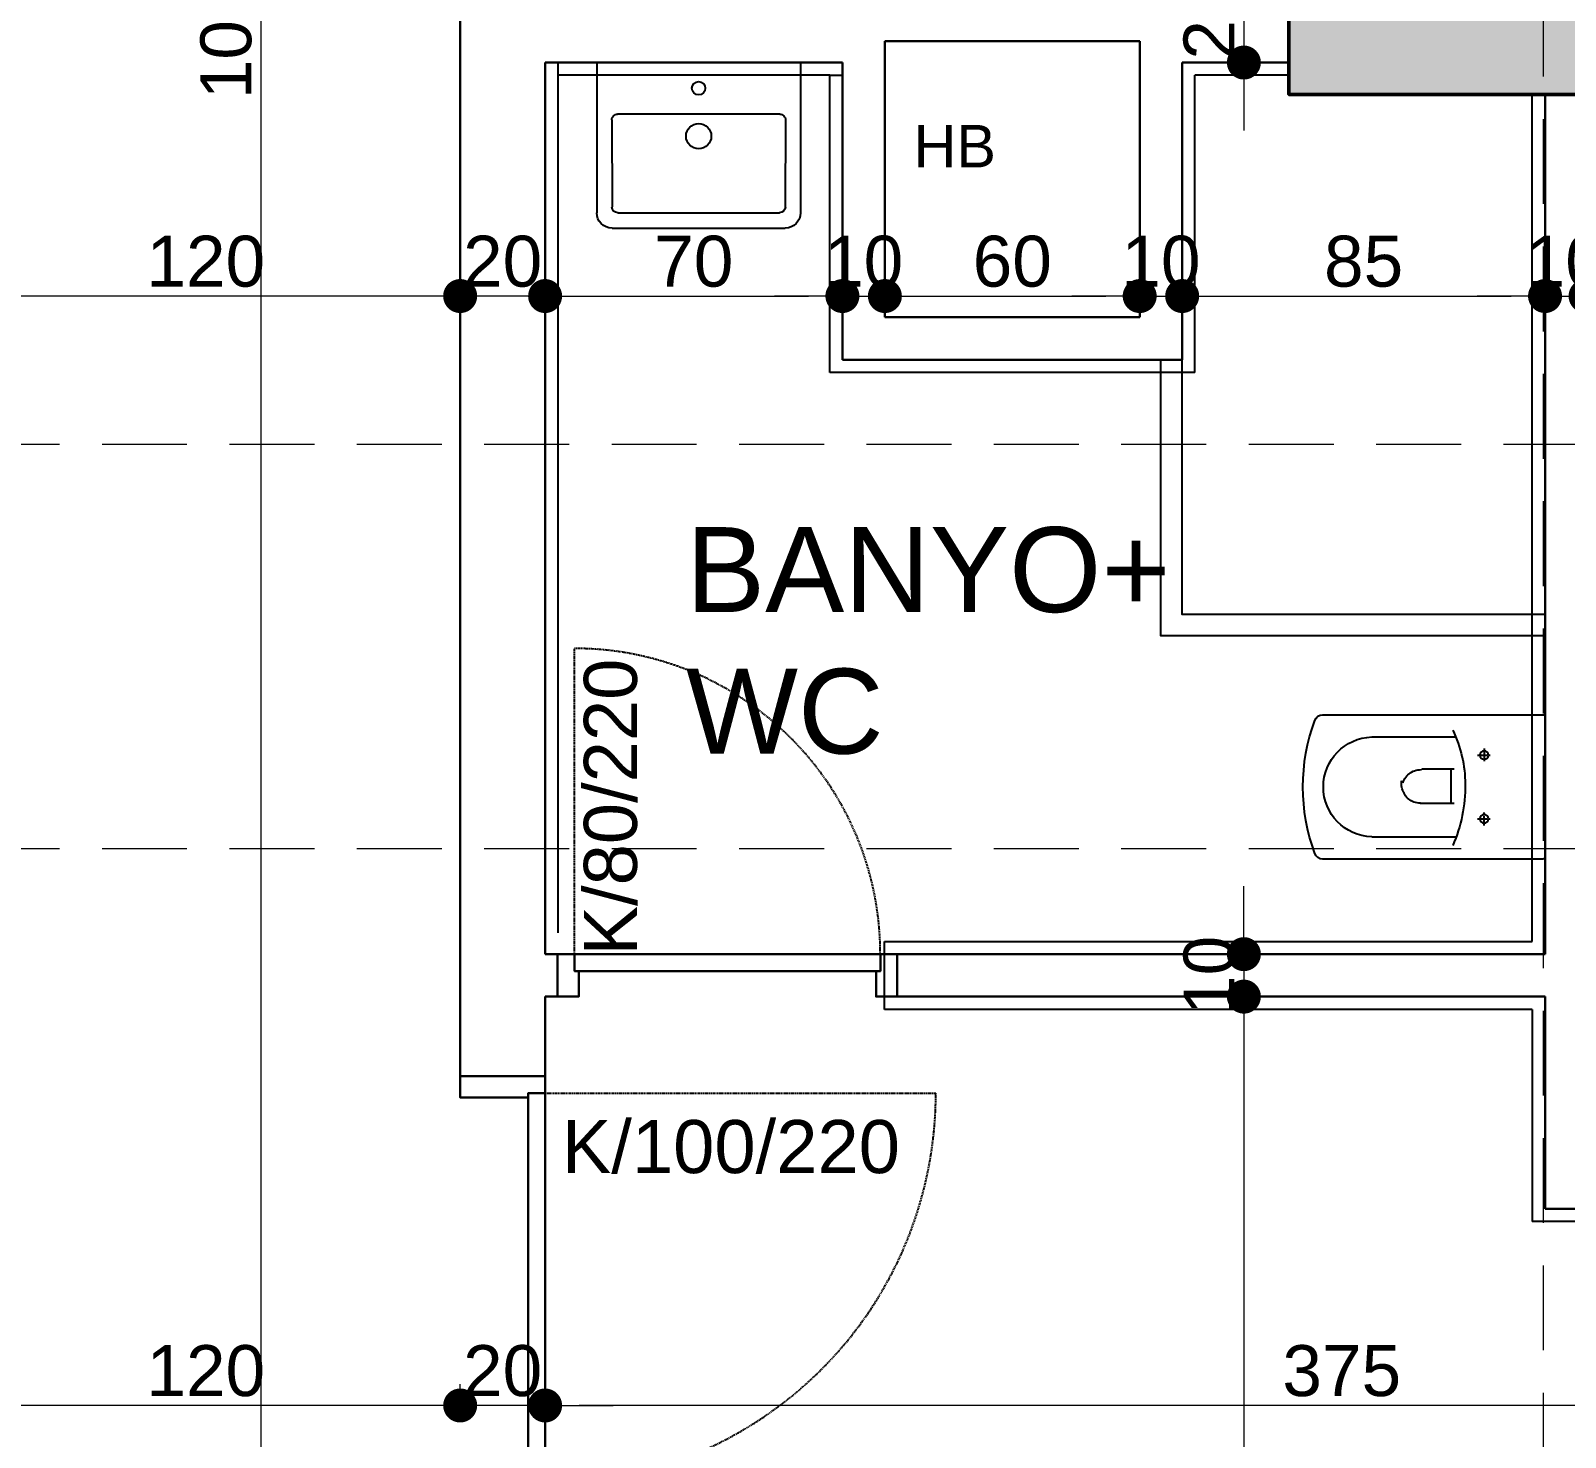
# Model space of a CAD drawing. Header units: millimetres. Extents: x 38129 to 72024, y -56282 to 16512.
# Drawn here: x 49102.9 to 49464.2, y -44474.2 to -44142.9 of the extents above; entities that cross this region are included whole.
import ezdxf

# ---------------------------------------------------------------- set-up
doc = ezdxf.new("R2010")
doc.units = ezdxf.units.MM
doc.linetypes.add('CENTER2', pattern=[1.125, 0.75, -0.125, 0.125, -0.125])
doc.linetypes.add('HIDDEN', pattern=[0.375, 0.25, -0.125])
for name, color, linetype, lineweight in [('AKS', 55, 'HIDDEN', 0), ('COLUMN4', 3, 'Continuous', 50), ('DIŞÖLÇÜ', 37, 'Continuous', 0), ('DOGRAMA', 130, 'Continuous', 13), ('DUVAR', 255, 'Continuous', 30), ('KAPI', 4, 'Continuous', 30), ('mahal', 7, 'Continuous', 5), ('pencere+KAPI', 1, 'Continuous', 0), ('TARAMA', 252, 'Continuous', 0), ('ölçü İÇ', 31, 'Continuous', 0)]:
    doc.layers.add(name, color=color, linetype=linetype, lineweight=lineweight)
for name, color, linetype in [('HIDDEN', 1, 'HIDDEN'), ('sıva', 41, 'Continuous'), ('tefriş', 42, 'Continuous')]:
    doc.layers.add(name, color=color, linetype=linetype)
doc.layers.add('TEFRIS', color=7, linetype='Continuous', lineweight=20, true_color=0x6a6a6a)
doc.styles.add('icdisolcu_yazi', font='arial.ttf')
doc.styles.get("Standard").update_dxf_attribs({"font": 'arial.ttf'})
doc.styles.add('style1', font='arial.ttf')
doc.dimstyles.new('İç Ölçü', dxfattribs={"dimtxt": 12, "dimasz": 8, "dimexe": 5, "dimexo": 0, "dimgap": 2, "dimtad": 1, "dimdec": 0, "dimzin": 12, "dimdsep": 46, "dimtxsty": 'icdisolcu_yazi', "dimblk": 'DOT', "dimcen": 8, "dimdle": 5, "dimclrd": 256, "dimclre": 256, "dimclrt": 7, "dimadec": 0, "dimazin": 3, "dimtfac": 1, "dimtdec": 0, "dimtix": 1, "dimtmove": 2, "dimatfit": 3, "dimldrblk": 'DOT', "dimfxl": 0, "dimtolj": 1, "dimtzin": 0, "dimlwd": -1, "dimlwe": -1, "dimarcsym": 0})

# ---------------------------------------------------------------- blocks, each defined once
blk = doc.blocks.new('_Dot')
at = {"color": 0, "lineweight": -2}
blk.add_line((-0.5, 0), (-1, 0), dxfattribs=at)
at = {"color": 0, "lineweight": 30, "const_width": 0.5}
blk.add_lwpolyline([(-0.25, 0, 1), (0.25, 0, 1)], format="xyb", close=True, dxfattribs=at)
blk = doc.blocks.new('*D1076')
at = {"layer": 'Defpoints', "color": 0, "lineweight": 120, "transparency": 16777216}
for p in [(49204, -44466.73), (49204, -44466.73), (49224, -44466.73)]:
    blk.add_point(p, dxfattribs=at)
at = {"layer": 'ölçü İÇ', "transparency": 16777216}
for p, q in [((49204, -44466.73), (49204, -44461.73)), ((49224, -44466.73), (49224, -44461.73))]:
    blk.add_line(p, q, dxfattribs=at)
at = {"layer": 'ölçü İÇ', "linetype": 'Continuous', "transparency": 16777216}
for p, q in [((49196, -44466.73), (49188, -44466.73)), ((49224, -44466.73), (49204, -44466.73)), ((49232, -44466.73), (49240, -44466.73))]:
    blk.add_line(p, q, dxfattribs=at)
at = {"layer": 'ölçü İÇ', "transparency": 16777216, "xscale": 8, "yscale": 8, "zscale": 8}
blk.add_blockref('_Dot', (49204, -44466.73), dxfattribs=at)
at = {"layer": 'ölçü İÇ', "transparency": 16777216, "xscale": 8, "yscale": 8, "zscale": 8, "rotation": 180}
blk.add_blockref('_Dot', (49224, -44466.73), dxfattribs=at)
at = {"layer": 'ölçü İÇ', "color": 7, "transparency": 16777216, "insert": (49214, -44458.6), "char_height": 12, "attachment_point": 5, "style": 'icdisolcu_yazi'}
blk.add_mtext('\\A1;20', dxfattribs=at)
blk = doc.blocks.new('*D1077')
at = {"layer": 'Defpoints', "color": 0, "lineweight": 120, "transparency": 16777216}
for p in [(49084.21, -44463.57), (49084.21, -44466.73), (49204, -44466.73)]:
    blk.add_point(p, dxfattribs=at)
at = {"layer": 'ölçü İÇ', "transparency": 16777216}
for p, q in [((49204, -44466.73), (49204, -44461.73)), ((49084.21, -44463.57), (49084.21, -44471.73))]:
    blk.add_line(p, q, dxfattribs=at)
at = {"layer": 'ölçü İÇ', "linetype": 'Continuous', "transparency": 16777216}
blk.add_line((49196, -44466.73), (49092.21, -44466.73), dxfattribs=at)
at = {"layer": 'ölçü İÇ', "transparency": 16777216, "xscale": 8, "yscale": 8, "zscale": 8, "rotation": 180}
blk.add_blockref('_Dot', (49084.21, -44466.73), dxfattribs=at)
at = {"layer": 'ölçü İÇ', "transparency": 16777216, "xscale": 8, "yscale": 8, "zscale": 8}
blk.add_blockref('_Dot', (49204, -44466.73), dxfattribs=at)
at = {"layer": 'ölçü İÇ', "color": 7, "transparency": 16777216, "insert": (49144.1, -44458.6), "char_height": 12, "attachment_point": 5, "style": 'icdisolcu_yazi'}
blk.add_mtext('\\A1;120', dxfattribs=at)
blk = doc.blocks.new('*D1084')
at = {"layer": 'Defpoints', "color": 0, "lineweight": 120, "transparency": 16777216}
for p in [(49204, -44205.43), (49204, -44205.43), (49224, -44205.43)]:
    blk.add_point(p, dxfattribs=at)
at = {"layer": 'ölçü İÇ', "transparency": 16777216}
for p, q in [((49224, -44205.43), (49224, -44200.43)), ((49204, -44205.43), (49204, -44210.43))]:
    blk.add_line(p, q, dxfattribs=at)
at = {"layer": 'ölçü İÇ', "linetype": 'Continuous', "transparency": 16777216}
for p, q in [((49196, -44205.43), (49188, -44205.43)), ((49224, -44205.43), (49204, -44205.43)), ((49232, -44205.43), (49240, -44205.43))]:
    blk.add_line(p, q, dxfattribs=at)
at = {"layer": 'ölçü İÇ', "transparency": 16777216, "xscale": 8, "yscale": 8, "zscale": 8}
blk.add_blockref('_Dot', (49204, -44205.43), dxfattribs=at)
at = {"layer": 'ölçü İÇ', "transparency": 16777216, "xscale": 8, "yscale": 8, "zscale": 8, "rotation": 180}
blk.add_blockref('_Dot', (49224, -44205.43), dxfattribs=at)
at = {"layer": 'ölçü İÇ', "color": 7, "transparency": 16777216, "insert": (49214, -44197.3), "char_height": 12, "attachment_point": 5, "style": 'icdisolcu_yazi'}
blk.add_mtext('\\A1;20', dxfattribs=at)
blk = doc.blocks.new('*D1085')
at = {"layer": 'Defpoints', "color": 0, "lineweight": 120, "transparency": 16777216}
for p in [(49084.2, -44205.43), (49204, -44205.43), (49084.2, -44212.68)]:
    blk.add_point(p, dxfattribs=at)
at = {"layer": 'ölçü İÇ', "transparency": 16777216}
for p, q in [((49084.2, -44210.43), (49084.2, -44200.43)), ((49204, -44205.43), (49204, -44210.43))]:
    blk.add_line(p, q, dxfattribs=at)
at = {"layer": 'ölçü İÇ', "linetype": 'Continuous', "transparency": 16777216}
blk.add_line((49196, -44205.43), (49092.2, -44205.43), dxfattribs=at)
at = {"layer": 'ölçü İÇ', "transparency": 16777216, "xscale": 8, "yscale": 8, "zscale": 8, "rotation": 180}
blk.add_blockref('_Dot', (49084.2, -44205.43), dxfattribs=at)
at = {"layer": 'ölçü İÇ', "transparency": 16777216, "xscale": 8, "yscale": 8, "zscale": 8}
blk.add_blockref('_Dot', (49204, -44205.43), dxfattribs=at)
at = {"layer": 'ölçü İÇ', "color": 7, "transparency": 16777216, "insert": (49144.1, -44197.3), "char_height": 12, "attachment_point": 5, "style": 'icdisolcu_yazi'}
blk.add_mtext('\\A1;120', dxfattribs=at)
blk = doc.blocks.new('*D1157')
at = {"layer": 'Defpoints', "color": 0, "lineweight": 120, "transparency": 16777216}
for p in [(49157.03, -43625.43), (49157.03, -44655.43), (49157.03, -44655.43)]:
    blk.add_point(p, dxfattribs=at)
at = {"layer": 'ölçü İÇ', "transparency": 16777216}
for p, q in [((49157.03, -43625.43), (49162.03, -43625.43)), ((49157.03, -44655.43), (49162.03, -44655.43))]:
    blk.add_line(p, q, dxfattribs=at)
at = {"layer": 'ölçü İÇ', "linetype": 'Continuous', "transparency": 16777216}
blk.add_line((49157.03, -43633.43), (49157.03, -44647.43), dxfattribs=at)
at = {"layer": 'ölçü İÇ', "transparency": 16777216, "xscale": 8, "yscale": 8, "zscale": 8}
for p, rotation in [((49157.03, -43625.43), 90), ((49157.03, -44655.43), 270)]:
    blk.add_blockref('_Dot', p, dxfattribs=dict(at, rotation=rotation))
at = {"layer": 'ölçü İÇ', "color": 7, "transparency": 16777216, "insert": (49148.9, -44140.43), "char_height": 12, "attachment_point": 5, "rotation": 90, "style": 'icdisolcu_yazi'}
blk.add_mtext('\\A1;1030', dxfattribs=at)
blk = doc.blocks.new('wertertw')
at = {"layer": 'TARAMA', "lineweight": -3}
h = blk.add_hatch(dxfattribs=at)
h.set_pattern_fill('ANSI33', color=256, scale=2.5, style=0)
h.set_pattern_definition([(45, (-86643.698, -32547.66), (-11.2253202, 11.2253202), []), (45, (-86632.472, -32547.66), (-11.2253202, 11.2253202), [7.9375, -3.96875])])
h.paths.add_polyline_path([(-616.25, 351.94), (-616.25, -88.06), (-306.25, -88.06), (-306.25, -68.06), (-596.25, -68.06), (-596.25, 331.94), (-306.25, 331.94), (-306.25, 351.94)])
h.paths.add_polyline_path([(38.75, -338.06), (78.75, -338.06), (78.75, -378.06), (38.75, -378.06)])
h.paths.add_polyline_path([(-471.25, -318.06), (-441.25, -318.06), (-441.25, -378.06), (-471.25, -378.06)])
h.paths.add_polyline_path([(-961.25, -318.06), (-931.25, -318.06), (-931.25, -378.06), (-961.25, -378.06)])
h.paths.add_polyline_path([(343.75, -163.06), (413.75, -163.06), (413.75, -198.06), (343.75, -198.06)])
h.paths.add_polyline_path([(8.75, -163.06), (78.75, -163.06), (78.75, -198.06), (8.75, -198.06)])
h.paths.add_polyline_path([(-1036.25, -148.06), (-906.25, -148.06), (-906.25, -178.06), (-1036.25, -178.06)])
h.paths.add_polyline_path([(-976.25, 256.94), (-916.25, 256.94), (-916.25, 226.94), (-976.25, 226.94)])
h.paths.add_polyline_path([(343.75, 459.44), (413.75, 459.44), (413.75, 424.44), (343.75, 424.44)])
h.paths.add_polyline_path([(8.75, 459.44), (78.75, 459.44), (78.75, 424.44), (8.75, 424.44)])
h.paths.add_polyline_path([(-616.25, 531.94), (-306.25, 531.94), (-306.25, 511.94), (-616.25, 511.94)])
h.paths.add_polyline_path([(-976.25, 656.94), (-916.25, 656.94), (-916.25, 626.94), (-976.25, 626.94)])
h.paths.add_polyline_path([(-616.25, 971.94), (-306.25, 971.94), (-306.25, 951.94), (-616.25, 951.94)])
h.paths.add_polyline_path([(343.75, 1081.94), (413.75, 1081.94), (413.75, 1046.94), (343.75, 1046.94)])
h.paths.add_polyline_path([(8.75, 1081.94), (78.75, 1081.94), (78.75, 1046.94), (8.75, 1046.94)])
h.paths.add_polyline_path([(-1036.25, 1061.94), (-906.25, 1061.94), (-906.25, 1031.94), (-1036.25, 1031.94)])
h.paths.add_polyline_path([(-931.25, 1286.94), (-901.25, 1286.94), (-901.25, 1226.94), (-931.25, 1226.94)])
h.paths.add_polyline_path([(68.75, 1332.04), (108.75, 1332.04), (108.75, 1292.04), (68.75, 1292.04)])
h.paths.add_polyline_path([(-511.25, 1332.04), (-481.25, 1332.04), (-481.25, 1252.04), (-511.25, 1252.04)])
at = {"layer": 'COLUMN4', "color": 3}
blk.add_lwpolyline([(8.75, 459.44), (78.75, 459.44), (78.75, 424.44), (8.75, 424.44)], close=True, dxfattribs=at)
blk = doc.blocks.new('*U7')
for p, q in [((4, 0), (0, 0)), ((96, 0), (100, 0))]:
    blk.add_line(p, q)
blk.add_lwpolyline([(4, 0), (96, 0), (96, -4), (4, -4)], close=True)
for points in [[(0, -20), (5, -20), (5, -4)], [(100, -20), (95, -20), (95, -4)]]:
    blk.add_lwpolyline(points)
at = {"layer": 'DUVAR'}
for p, q in [((0, 0), (0, -20)), ((100, 0), (100, -20))]:
    blk.add_line(p, q, dxfattribs=at)
at = {"layer": 'HIDDEN'}
blk.add_line((4, 0), (4, 92), dxfattribs=at)
blk.add_arc((4, 0), 92, 360, 90, dxfattribs=at)
blk = doc.blocks.new('*U11')
for p, q in [((4, 0), (0, 0)), ((76, 0), (80, 0))]:
    blk.add_line(p, q)
blk.add_lwpolyline([(4, 0), (76, 0), (76, -4), (4, -4)], close=True)
for points in [[(0, -10), (5, -10), (5, -4)], [(80, -10), (75, -10), (75, -4)]]:
    blk.add_lwpolyline(points)
at = {"layer": 'DUVAR'}
for p, q in [((0, 0), (0, -10)), ((80, 0), (80, -10))]:
    blk.add_line(p, q, dxfattribs=at)
at = {"layer": 'HIDDEN'}
blk.add_line((4, 0), (4, 72), dxfattribs=at)
blk.add_arc((4, 0), 72, 0, 90, dxfattribs=at)
blk = doc.blocks.new('duravit-caro-asma-62')
for p, q in [((-458.1, 117.6), (-259.3, 117.6)), ((-355, 36.8), (-358.6, 35.7)), ((-351.2, 37.5), (-355, 36.8)), ((-347.3, 38), (-351.2, 37.5)), ((-343.1, 38.2), (-347.3, 38)), ((-344.1, 38.2), (-264.1, 38.2)), ((-271.2, 37.2), (-271.2, -41.8)), ((-387, 1), (-387.6, -2.9)), ((-386.1, 4.7), (-387, 1)), ((-385, 8.2), (-386.1, 4.7)), ((-383.7, 11.7), (-385, 8.2)), ((-382.1, 15), (-383.7, 11.7)), ((-380.3, 18.1), (-382.1, 15)), ((-378.3, 21.1), (-380.3, 18.1)), ((-376.1, 23.8), (-378.3, 21.1)), ((-373.7, 26.4), (-376.1, 23.8)), ((-371.1, 28.7), (-373.7, 26.4)), ((-368.2, 30.8), (-371.1, 28.7)), ((-365.2, 32.7), (-368.2, 30.8)), ((-362, 34.3), (-365.2, 32.7)), ((-358.6, 35.7), (-362, 34.3)), ((-388, -6.8), (-388.1, -6.8)), ((-388.1, -6.8), (-388, -10.8)), ((-387.6, -2.9), (-388, -6.8)), ((-388, -10.8), (-387.6, -14.7)), ((-387.6, -14.7), (-386.9, -10.6)), ((-386.9, -10.6), (-386, -14.3)), ((-386, -14.3), (-384.8, -10)), ((-384.8, -10), (-383.4, -13.5)), ((-383.4, -13.5), (-381.8, -16.8)), ((-381.8, -16.8), (-379.9, -20)), ((-379.9, -20), (-377.8, -23.1)), ((-377.8, -23.1), (-375.5, -25.9)), ((-375.5, -25.9), (-372.9, -28.5)), ((-372.9, -28.5), (-370.2, -30.9)), ((-370.2, -30.9), (-367.2, -33.1)), ((-367.2, -33.1), (-364.1, -35.1)), ((-364.1, -35.1), (-360.7, -36.7)), ((-360.7, -36.7), (-357.2, -38.2)), ((-357.2, -38.2), (-353.4, -39.3)), ((-353.4, -39.3), (-349.5, -40.1)), ((-349.5, -40.1), (-345.4, -40.6)), ((-345.4, -40.6), (-341.1, -40.8)), ((-264.1, -41.8), (-340.1, -41.8)), ((-458.1, -117.6), (-260.9, -117.6))]:
    blk.add_line(p, q)
at = {"color": 4, "linetype": 'CENTER2', "ltscale": 30}
for p, q in [((-208.9, 75), (-176.5, 75)), ((-193.4, 90.5), (-193.4, 57.4)), ((-193.4, -90.5), (-193.4, -57.4)), ((-208.9, -75), (-176.5, -75))]:
    blk.add_line(p, q, dxfattribs=at)
blk.add_lwpolyline([(-50, 165, 0.414214), (-55, 170), (-573.2, 170, 0.320013), (-592.1, 156.5, 0.178212), (-592.1, -156.5, 0.320013), (-573.2, -170), (-55, -170, 0.414214), (-50, -165)], format="xyb", close=True)
for centre in [(-193.4, 75), (-193.4, -75)]:
    blk.add_circle(centre, 10)
for centre, radius, start, end in [((-454.3, 0), 117.7, 91.839, 268.161), ((-598.4, -3.9), 360.4, 359.6639, 23.2064), ((-541.7, -3.9), 303.7, 334.6873, 359.5949)]:
    blk.add_arc(centre, radius, start, end)
blk = doc.blocks.new('A$C5F901649')
at = {"layer": 'tefriş'}
for p, q in [((3, 32.48), (37, 32.48)), ((0, 0), (0, 29.48)), ((2.97, 11.25), (3, 28.35)), ((4.12, 29.48), (35.88, 29.48)), ((37.03, 11.25), (37, 28.35)), ((40, 0), (40, 29.48)), ((35.91, 10.13), (4.09, 10.13)), ((0, 0), (20, 0)), ((40, 0), (20, 0))]:
    blk.add_line(p, q, dxfattribs=at)
for centre, radius, start, end in [((3, 29.48), 3, 90, 180), ((37, 29.48), 3, 0, 90), ((4.12, 28.35), 1.13, 90, 179.9238), ((35.88, 28.35), 1.13, 0.0762, 90), ((20, 14.45), 2.48, 90, 270), ((20, 14.45), 2.48, 270, 90), ((4.09, 11.25), 1.13, 179.9238, 270), ((35.91, 11.25), 1.13, 270, 0.0762), ((20, 5.05), 1.31, 90, 270), ((20, 5.05), 1.31, 270, 90)]:
    blk.add_arc(centre, radius, start, end, dxfattribs=at)
blk = doc.blocks.new('*D2546')
at = {"layer": 'Defpoints', "color": 0, "lineweight": 120, "transparency": 16777216}
for p in [(49294, -44205.43), (49294, -44209.45), (49224, -44217.37)]:
    blk.add_point(p, dxfattribs=at)
at = {"layer": 'ölçü İÇ', "transparency": 16777216}
for p, q in [((49224, -44210.43), (49224, -44200.43)), ((49294, -44209.45), (49294, -44200.43))]:
    blk.add_line(p, q, dxfattribs=at)
at = {"layer": 'ölçü İÇ', "linetype": 'Continuous', "transparency": 16777216}
blk.add_line((49232, -44205.43), (49286, -44205.43), dxfattribs=at)
at = {"layer": 'ölçü İÇ', "transparency": 16777216, "xscale": 8, "yscale": 8, "zscale": 8, "rotation": 180}
blk.add_blockref('_Dot', (49224, -44205.43), dxfattribs=at)
at = {"layer": 'ölçü İÇ', "transparency": 16777216, "xscale": 8, "yscale": 8, "zscale": 8}
blk.add_blockref('_Dot', (49294, -44205.43), dxfattribs=at)
at = {"layer": 'ölçü İÇ', "color": 7, "transparency": 16777216, "insert": (49259, -44197.3), "char_height": 12, "attachment_point": 5, "style": 'icdisolcu_yazi'}
blk.add_mtext('\\A1;70', dxfattribs=at)
blk = doc.blocks.new('*D2547')
at = {"layer": 'Defpoints', "color": 0, "lineweight": 120, "transparency": 16777216}
for p in [(49304, -44205.43), (49294, -44209.45), (49304, -44210.43)]:
    blk.add_point(p, dxfattribs=at)
at = {"layer": 'ölçü İÇ', "transparency": 16777216}
for p, q in [((49294, -44209.45), (49294, -44200.43)), ((49304, -44210.43), (49304, -44200.43))]:
    blk.add_line(p, q, dxfattribs=at)
at = {"layer": 'ölçü İÇ', "linetype": 'Continuous', "transparency": 16777216}
for p, q in [((49286, -44205.43), (49278, -44205.43)), ((49294, -44205.43), (49304, -44205.43)), ((49312, -44205.43), (49320, -44205.43))]:
    blk.add_line(p, q, dxfattribs=at)
at = {"layer": 'ölçü İÇ', "transparency": 16777216, "xscale": 8, "yscale": 8, "zscale": 8}
blk.add_blockref('_Dot', (49294, -44205.43), dxfattribs=at)
at = {"layer": 'ölçü İÇ', "transparency": 16777216, "xscale": 8, "yscale": 8, "zscale": 8, "rotation": 180}
blk.add_blockref('_Dot', (49304, -44205.43), dxfattribs=at)
at = {"layer": 'ölçü İÇ', "color": 7, "transparency": 16777216, "insert": (49299, -44197.3), "char_height": 12, "attachment_point": 5, "style": 'icdisolcu_yazi'}
blk.add_mtext('\\A1;10', dxfattribs=at)
blk = doc.blocks.new('*D2548')
at = {"layer": 'Defpoints', "color": 0, "lineweight": 120, "transparency": 16777216}
for p in [(49364, -44205.43), (49304, -44210.43), (49364, -44210.43)]:
    blk.add_point(p, dxfattribs=at)
at = {"layer": 'ölçü İÇ', "transparency": 16777216}
for p, q in [((49304, -44210.43), (49304, -44200.43)), ((49364, -44210.43), (49364, -44200.43))]:
    blk.add_line(p, q, dxfattribs=at)
at = {"layer": 'ölçü İÇ', "linetype": 'Continuous', "transparency": 16777216}
blk.add_line((49312, -44205.43), (49356, -44205.43), dxfattribs=at)
at = {"layer": 'ölçü İÇ', "transparency": 16777216, "xscale": 8, "yscale": 8, "zscale": 8, "rotation": 180}
blk.add_blockref('_Dot', (49304, -44205.43), dxfattribs=at)
at = {"layer": 'ölçü İÇ', "transparency": 16777216, "xscale": 8, "yscale": 8, "zscale": 8}
blk.add_blockref('_Dot', (49364, -44205.43), dxfattribs=at)
at = {"layer": 'ölçü İÇ', "color": 7, "transparency": 16777216, "insert": (49334, -44197.3), "char_height": 12, "attachment_point": 5, "style": 'icdisolcu_yazi'}
blk.add_mtext('\\A1;60', dxfattribs=at)
blk = doc.blocks.new('*D2549')
at = {"layer": 'Defpoints', "color": 0, "lineweight": 120, "transparency": 16777216}
for p in [(49374, -44205.43), (49364, -44210.43), (49374, -44210.28)]:
    blk.add_point(p, dxfattribs=at)
at = {"layer": 'ölçü İÇ', "transparency": 16777216}
for p, q in [((49364, -44210.43), (49364, -44200.43)), ((49374, -44210.28), (49374, -44200.43))]:
    blk.add_line(p, q, dxfattribs=at)
at = {"layer": 'ölçü İÇ', "linetype": 'Continuous', "transparency": 16777216}
for p, q in [((49356, -44205.43), (49348, -44205.43)), ((49364, -44205.43), (49374, -44205.43)), ((49382, -44205.43), (49390, -44205.43))]:
    blk.add_line(p, q, dxfattribs=at)
at = {"layer": 'ölçü İÇ', "transparency": 16777216, "xscale": 8, "yscale": 8, "zscale": 8}
blk.add_blockref('_Dot', (49364, -44205.43), dxfattribs=at)
at = {"layer": 'ölçü İÇ', "transparency": 16777216, "xscale": 8, "yscale": 8, "zscale": 8, "rotation": 180}
blk.add_blockref('_Dot', (49374, -44205.43), dxfattribs=at)
at = {"layer": 'ölçü İÇ', "color": 7, "transparency": 16777216, "insert": (49369, -44197.3), "char_height": 12, "attachment_point": 5, "style": 'icdisolcu_yazi'}
blk.add_mtext('\\A1;10', dxfattribs=at)
blk = doc.blocks.new('*D2550')
at = {"layer": 'Defpoints', "color": 0, "lineweight": 120, "transparency": 16777216}
for p in [(49459.44, -44205.43), (49374, -44210.28), (49459.44, -44215.07)]:
    blk.add_point(p, dxfattribs=at)
at = {"layer": 'ölçü İÇ', "transparency": 16777216}
for p, q in [((49374, -44210.28), (49374, -44200.43)), ((49459.44, -44210.43), (49459.44, -44200.43))]:
    blk.add_line(p, q, dxfattribs=at)
at = {"layer": 'ölçü İÇ', "linetype": 'Continuous', "transparency": 16777216}
blk.add_line((49382, -44205.43), (49451.44, -44205.43), dxfattribs=at)
at = {"layer": 'ölçü İÇ', "transparency": 16777216, "xscale": 8, "yscale": 8, "zscale": 8, "rotation": 180}
blk.add_blockref('_Dot', (49374, -44205.43), dxfattribs=at)
at = {"layer": 'ölçü İÇ', "transparency": 16777216, "xscale": 8, "yscale": 8, "zscale": 8}
blk.add_blockref('_Dot', (49459.44, -44205.43), dxfattribs=at)
at = {"layer": 'ölçü İÇ', "color": 7, "transparency": 16777216, "insert": (49416.72, -44197.3), "char_height": 12, "attachment_point": 5, "style": 'icdisolcu_yazi'}
blk.add_mtext('\\A1;85', dxfattribs=at)
blk = doc.blocks.new('*D2551')
at = {"layer": 'Defpoints', "color": 0, "lineweight": 120, "transparency": 16777216}
for p in [(49468.98, -44205.43), (49459.44, -44215.07), (49468.98, -44215.59)]:
    blk.add_point(p, dxfattribs=at)
at = {"layer": 'ölçü İÇ', "transparency": 16777216}
for p, q in [((49459.44, -44210.43), (49459.44, -44200.43)), ((49468.98, -44210.43), (49468.98, -44200.43))]:
    blk.add_line(p, q, dxfattribs=at)
at = {"layer": 'ölçü İÇ', "linetype": 'Continuous', "transparency": 16777216}
for p, q in [((49451.44, -44205.43), (49443.44, -44205.43)), ((49459.44, -44205.43), (49468.98, -44205.43)), ((49476.98, -44205.43), (49484.98, -44205.43))]:
    blk.add_line(p, q, dxfattribs=at)
at = {"layer": 'ölçü İÇ', "transparency": 16777216, "xscale": 8, "yscale": 8, "zscale": 8}
blk.add_blockref('_Dot', (49459.44, -44205.43), dxfattribs=at)
at = {"layer": 'ölçü İÇ', "transparency": 16777216, "xscale": 8, "yscale": 8, "zscale": 8, "rotation": 180}
blk.add_blockref('_Dot', (49468.98, -44205.43), dxfattribs=at)
at = {"layer": 'ölçü İÇ', "color": 7, "transparency": 16777216, "insert": (49464.21, -44197.3), "char_height": 12, "attachment_point": 5, "style": 'icdisolcu_yazi'}
blk.add_mtext('\\A1;10', dxfattribs=at)
blk = doc.blocks.new('*D2561')
at = {"layer": 'Defpoints', "color": 0, "lineweight": 120, "transparency": 16777216}
for p in [(49599.14, -44450.43), (49224, -44466.73), (49224, -44494.87)]:
    blk.add_point(p, dxfattribs=at)
at = {"layer": 'ölçü İÇ', "transparency": 16777216}
for p, q in [((49224, -44471.73), (49224, -44461.73)), ((49599.14, -44461.73), (49599.14, -44471.73))]:
    blk.add_line(p, q, dxfattribs=at)
at = {"layer": 'ölçü İÇ', "linetype": 'Continuous', "transparency": 16777216}
blk.add_line((49591.14, -44466.73), (49232, -44466.73), dxfattribs=at)
at = {"layer": 'ölçü İÇ', "transparency": 16777216, "xscale": 8, "yscale": 8, "zscale": 8, "rotation": 180}
blk.add_blockref('_Dot', (49224, -44466.73), dxfattribs=at)
at = {"layer": 'ölçü İÇ', "transparency": 16777216, "xscale": 8, "yscale": 8, "zscale": 8}
blk.add_blockref('_Dot', (49599.14, -44466.73), dxfattribs=at)
at = {"layer": 'ölçü İÇ', "color": 7, "transparency": 16777216, "insert": (49411.57, -44458.6), "char_height": 12, "attachment_point": 5, "style": 'icdisolcu_yazi'}
blk.add_mtext('\\A1;375', dxfattribs=at)
blk = doc.blocks.new('*D2565')
at = {"layer": 'Defpoints', "color": 0, "lineweight": 120, "transparency": 16777216}
for p in [(49390.24, -44130.43), (49388.53, -44150.43), (49490.77, -44150.43)]:
    blk.add_point(p, dxfattribs=at)
at = {"layer": 'ölçü İÇ', "linetype": 'Continuous', "transparency": 16777216}
for p, q in [((49388.53, -44122.43), (49388.53, -44114.43)), ((49388.53, -44130.43), (49388.53, -44150.43)), ((49388.53, -44158.43), (49388.53, -44166.43))]:
    blk.add_line(p, q, dxfattribs=at)
at = {"layer": 'ölçü İÇ', "transparency": 16777216}
for p, q in [((49390.24, -44130.43), (49383.53, -44130.43)), ((49393.53, -44150.43), (49383.53, -44150.43))]:
    blk.add_line(p, q, dxfattribs=at)
at = {"layer": 'ölçü İÇ', "transparency": 16777216, "xscale": 8, "yscale": 8, "zscale": 8}
for p, rotation in [((49388.53, -44130.43), 270), ((49388.53, -44150.43), 90)]:
    blk.add_blockref('_Dot', p, dxfattribs=dict(at, rotation=rotation))
at = {"layer": 'ölçü İÇ', "color": 7, "transparency": 16777216, "insert": (49380.4, -44140.43), "char_height": 12, "attachment_point": 5, "rotation": 90, "style": 'icdisolcu_yazi'}
blk.add_mtext('\\A1;20', dxfattribs=at)
blk = doc.blocks.new('*D2566')
at = {"layer": 'Defpoints', "color": 0, "lineweight": 120, "transparency": 16777216}
for p in [(49490.77, -44150.43), (49392.65, -44360.43), (49487.02, -44360.43)]:
    blk.add_point(p, dxfattribs=at)
at = {"layer": 'ölçü İÇ', "transparency": 16777216}
for p, q in [((49490.77, -44150.43), (49482.02, -44150.43)), ((49482.02, -44360.43), (49492.02, -44360.43))]:
    blk.add_line(p, q, dxfattribs=at)
at = {"layer": 'ölçü İÇ', "linetype": 'Continuous', "transparency": 16777216}
blk.add_line((49487.02, -44158.43), (49487.02, -44352.43), dxfattribs=at)
at = {"layer": 'ölçü İÇ', "transparency": 16777216, "xscale": 8, "yscale": 8, "zscale": 8}
for p, rotation in [((49487.02, -44150.43), 90), ((49487.02, -44360.43), 270)]:
    blk.add_blockref('_Dot', p, dxfattribs=dict(at, rotation=rotation))
at = {"layer": 'ölçü İÇ', "color": 7, "transparency": 16777216, "insert": (49478.9, -44255.43), "char_height": 12, "attachment_point": 5, "rotation": 90, "style": 'icdisolcu_yazi'}
blk.add_mtext('\\A1;210', dxfattribs=at)
blk = doc.blocks.new('*D2567')
at = {"layer": 'Defpoints', "color": 0, "lineweight": 120, "transparency": 16777216}
for p in [(49392.65, -44360.43), (49388.53, -44370.43), (49394.25, -44370.43)]:
    blk.add_point(p, dxfattribs=at)
at = {"layer": 'ölçü İÇ', "linetype": 'Continuous', "transparency": 16777216}
for p, q in [((49388.53, -44352.43), (49388.53, -44344.43)), ((49388.53, -44360.43), (49388.53, -44370.43)), ((49388.53, -44378.43), (49388.53, -44386.43))]:
    blk.add_line(p, q, dxfattribs=at)
at = {"layer": 'ölçü İÇ', "transparency": 16777216}
for p, q in [((49392.65, -44360.43), (49383.53, -44360.43)), ((49393.53, -44370.43), (49383.53, -44370.43))]:
    blk.add_line(p, q, dxfattribs=at)
at = {"layer": 'ölçü İÇ', "transparency": 16777216, "xscale": 8, "yscale": 8, "zscale": 8}
for p, rotation in [((49388.53, -44360.43), 270), ((49388.53, -44370.43), 90)]:
    blk.add_blockref('_Dot', p, dxfattribs=dict(at, rotation=rotation))
at = {"layer": 'ölçü İÇ', "color": 7, "transparency": 16777216, "insert": (49380.4, -44365.43), "char_height": 12, "attachment_point": 5, "rotation": 90, "style": 'icdisolcu_yazi'}
blk.add_mtext('\\A1;10', dxfattribs=at)
blk = doc.blocks.new('*D2568')
at = {"layer": 'Defpoints', "color": 0, "lineweight": 120, "transparency": 16777216}
for p in [(49394.25, -44370.43), (49386, -44760.44), (49388.53, -44760.44)]:
    blk.add_point(p, dxfattribs=at)
at = {"layer": 'ölçü İÇ', "transparency": 16777216}
for p, q in [((49393.53, -44370.43), (49383.53, -44370.43)), ((49386, -44760.44), (49393.53, -44760.44))]:
    blk.add_line(p, q, dxfattribs=at)
at = {"layer": 'ölçü İÇ', "linetype": 'Continuous', "transparency": 16777216}
blk.add_line((49388.53, -44378.43), (49388.53, -44752.44), dxfattribs=at)
at = {"layer": 'ölçü İÇ', "transparency": 16777216, "xscale": 8, "yscale": 8, "zscale": 8}
for p, rotation in [((49388.53, -44370.43), 90), ((49388.53, -44760.44), 270)]:
    blk.add_blockref('_Dot', p, dxfattribs=dict(at, rotation=rotation))
at = {"layer": 'ölçü İÇ', "color": 7, "transparency": 16777216, "insert": (49380.39, -44565.44), "char_height": 12, "attachment_point": 5, "rotation": 90, "style": 'icdisolcu_yazi'}
blk.add_mtext('\\A1;390', dxfattribs=at)

msp = doc.modelspace()

# ---------------------------------------------------------------- linework, layer by layer
for p, q in [((49224, -44150.43), (49224, -44230.43)), ((49374, -44180.43), (49374, -44180.43))]:
    msp.add_line(p, q)
at = {"layer": 'AKS', "ltscale": 80}
for p, q in [((49459, -42903.74), (49459, -45280.38)), ((50129.67, -44240.43), (48049.48, -44240.43)), ((50129.67, -44335.6), (48049.48, -44335.6))]:
    msp.add_line(p, q, dxfattribs=at)
at = {"layer": 'DOGRAMA'}
for p, q in [((49204, -44394.2), (49204, -44389.2)), ((49224, -44393.2), (49224, -44389.2))]:
    msp.add_line(p, q, dxfattribs=at)
at = {"layer": 'DUVAR'}
for p, q in [((49204, -44088.1), (49204, -44389.2)), ((49364, -44145.43), (49304, -44145.43)), ((49304, -44210.43), (49304, -44145.43)), ((49364, -44210.43), (49364, -44145.43)), ((49224, -44170.43), (49224, -44150.43)), ((49224, -44150.43), (49224, -44170.43)), ((49294, -44150.43), (49224, -44150.43)), ((49294, -44220.43), (49294, -44150.43)), ((49399.14, -44150.43), (49374, -44150.43)), ((49374, -44220.43), (49374, -44150.43)), ((49224, -44157.2), (49224, -44360.43)), ((49459.44, -44157.93), (49459.44, -44223.06)), ((49459.44, -44157.93), (49459.44, -44360.43)), ((49374, -44180.43), (49374, -44180.43)), ((49374, -44180.43), (49374, -44180.43)), ((49364, -44210.43), (49304, -44210.43)), ((49374, -44220.43), (49294, -44220.43)), ((49224, -44353.43), (49224, -44360.43)), ((49229.43, -44360.43), (49224, -44360.43)), ((49459.44, -44360.43), (49306.93, -44360.43)), ((49364, -44360.43), (49306.93, -44360.43)), ((49229.43, -44370.43), (49224, -44370.43)), ((49224, -44370.43), (49224, -44389.2)), ((49459.44, -44370.43), (49306.93, -44370.43)), ((49459.44, -44370.43), (49459.44, -44420.43)), ((49224, -44389.2), (49204, -44389.2)), ((49224, -44389.2), (49224, -44389.2)), ((49459.44, -44420.43), (49481.57, -44420.43))]:
    msp.add_line(p, q, dxfattribs=at)
at = {"layer": 'sıva'}
for p, q in [((49227, -44150.43), (49227, -44355.38)), ((49291, -44153.43), (49227, -44153.43)), ((49291, -44220.43), (49291, -44153.43)), ((49291, -44153.43), (49294, -44153.43)), ((49399.14, -44153.43), (49377, -44153.43)), ((49377, -44223.43), (49377, -44153.43)), ((49456.44, -44222.06), (49456.44, -44157.93)), ((49459.44, -44157.93), (49459.44, -44250.43)), ((49456.44, -44357.43), (49456.44, -44187.74)), ((49291, -44223.43), (49291, -44220.43)), ((49377, -44223.43), (49291, -44223.43)), ((49459.44, -44250.43), (49459.44, -44280.43)), ((49303.93, -44373.43), (49303.93, -44357.43)), ((49303.93, -44357.43), (49361, -44357.43)), ((49313.96, -44357.43), (49456.44, -44357.43)), ((49456.44, -44373.43), (49303.93, -44373.43)), ((49456.44, -44373.43), (49456.44, -44423.43)), ((49481.57, -44423.43), (49456.44, -44423.43))]:
    msp.add_line(p, q, dxfattribs=at)
at = {"layer": 'TEFRIS'}
msp.add_line((49306.93, -44370.43), (49306.93, -44360.43), dxfattribs=at)
at = {"layer": 'tefriş'}
for points in [[(49459.44, -44285.43), (49369, -44285.43), (49369, -44220.43)], [(49459.44, -44280.43), (49374, -44280.43), (49374, -44220.43)]]:
    msp.add_lwpolyline(points, dxfattribs=at)
at = {"layer": 'ölçü İÇ'}
msp.add_line((49224, -44466.73), (49224, -44461.73), dxfattribs=at)

# ---------------------------------------------------------------- block references
at = {"layer": 'DIŞÖLÇÜ'}
msp.add_blockref('wertertw', (49390.39, -44582.37), dxfattribs=at)
at = {"layer": 'KAPI'}
msp.add_blockref('*U11', (49226.93, -44360.43), dxfattribs=at)
at = {"layer": 'KAPI', "rotation": 270.0000000000001}
msp.add_blockref('*U7', (49224, -44389.2), dxfattribs=at)
at = {"layer": 'tefriş', "rotation": 180}
for name, p, xscale, yscale, zscale in [('A$C5F901649', (49236.15, -44150.43), -1.199999999953434, 1.199999999953434, 1.199999999953434), ('duravit-caro-asma-62', (49464.44, -44321.04), -0.09999999997671694, 0.1000000000931323, 0.1)]:
    msp.add_blockref(name, p, dxfattribs=dict(at, xscale=xscale, yscale=yscale, zscale=zscale))
at = {"layer": 'ölçü İÇ', "xscale": 8, "yscale": 8, "zscale": 8, "rotation": 180}
msp.add_blockref('_Dot', (49224, -44466.73), dxfattribs=at)

# ---------------------------------------------------------------- texts
at = {"layer": 'mahal', "insert": (49310.76, -44175.12), "char_height": 10, "width": 125.1716, "attachment_point": 7}
msp.add_mtext('HB', dxfattribs=at)
at = {"layer": 'mahal', "insert": (49257.17, -44313.48), "char_height": 20, "attachment_point": 7}
msp.add_mtext_dynamic_manual_height_columns('BANYO+\\PWC', width=250.3432, gutter_width=12.5, heights=[0], dxfattribs=at)
at = {"layer": 'pencere+KAPI', "char_height": 12.5, "width": 27.0954, "attachment_point": 3, "style": 'style1'}
for s, insert, rotation in [('K/80/220', (49233.12, -44290.83), 90), ('K/100/220', (49307.55, -44399.5), 360)]:
    msp.add_mtext(s, dxfattribs=dict(at, insert=insert, rotation=rotation))

# ---------------------------------------------------------------- dimensions: what is measured, and where the dimension line sits
at = {"layer": 'ölçü İÇ'}
for base, p1, p2, angle, picture, middle in [((49157.03, -44655.43), (49157.03, -43625.43), (49157.03, -44655.43), 90, '*D1157', (49148.9, -44140.43)), ((49388.53, -44150.43), (49390.24, -44130.43), (49490.77, -44150.43), 270, '*D2565', (49380.4, -44140.43)), ((49487.02, -44360.43), (49490.77, -44150.43), (49392.65, -44360.43), 270, '*D2566', (49478.9, -44255.43)), ((49388.53, -44370.43), (49392.65, -44360.43), (49394.25, -44370.43), 270, '*D2567', (49380.4, -44365.43)), ((49388.53, -44760.44), (49394.25, -44370.43), (49386, -44760.44), 270, '*D2568', (49380.39, -44565.44))]:
    dim = msp.add_linear_dim(base=base, p1=p1, p2=p2, angle=angle, dimstyle='İç Ölçü', dxfattribs=at)
    dim.commit()
    dim.dimension.update_dxf_attribs({"geometry": picture, "text_midpoint": middle})
for base, p1, p2, picture, middle in [((49084.2, -44205.43), (49204, -44205.43), (49084.2, -44212.68), '*D1085', (49144.1, -44197.3)), ((49204, -44205.43), (49224, -44205.43), (49204, -44205.43), '*D1084', (49214, -44197.3)), ((49294, -44205.43), (49224, -44217.37), (49294, -44209.45), '*D2546', (49259, -44197.3)), ((49304, -44205.43), (49294, -44209.45), (49304, -44210.43), '*D2547', (49299, -44197.3)), ((49364, -44205.43), (49304, -44210.43), (49364, -44210.43), '*D2548', (49334, -44197.3)), ((49374, -44205.43), (49364, -44210.43), (49374, -44210.28), '*D2549', (49369, -44197.3)), ((49459.44, -44205.43), (49374, -44210.28), (49459.44, -44215.07), '*D2550', (49416.72, -44197.3)), ((49468.98, -44205.43), (49459.44, -44215.07), (49468.98, -44215.59), '*D2551', (49464.21, -44197.3)), ((49084.21, -44466.73), (49204, -44466.73), (49084.21, -44463.57), '*D1077', (49144.1, -44458.6)), ((49204, -44466.73), (49224, -44466.73), (49204, -44466.73), '*D1076', (49214, -44458.6)), ((49224, -44466.73), (49599.14, -44450.43), (49224, -44494.87), '*D2561', (49411.57, -44458.6))]:
    dim = msp.add_linear_dim(base=base, p1=p1, p2=p2, dimstyle='İç Ölçü', dxfattribs=at)
    dim.commit()
    dim.dimension.update_dxf_attribs({"geometry": picture, "text_midpoint": middle})

doc.saveas('drawing.dxf')
